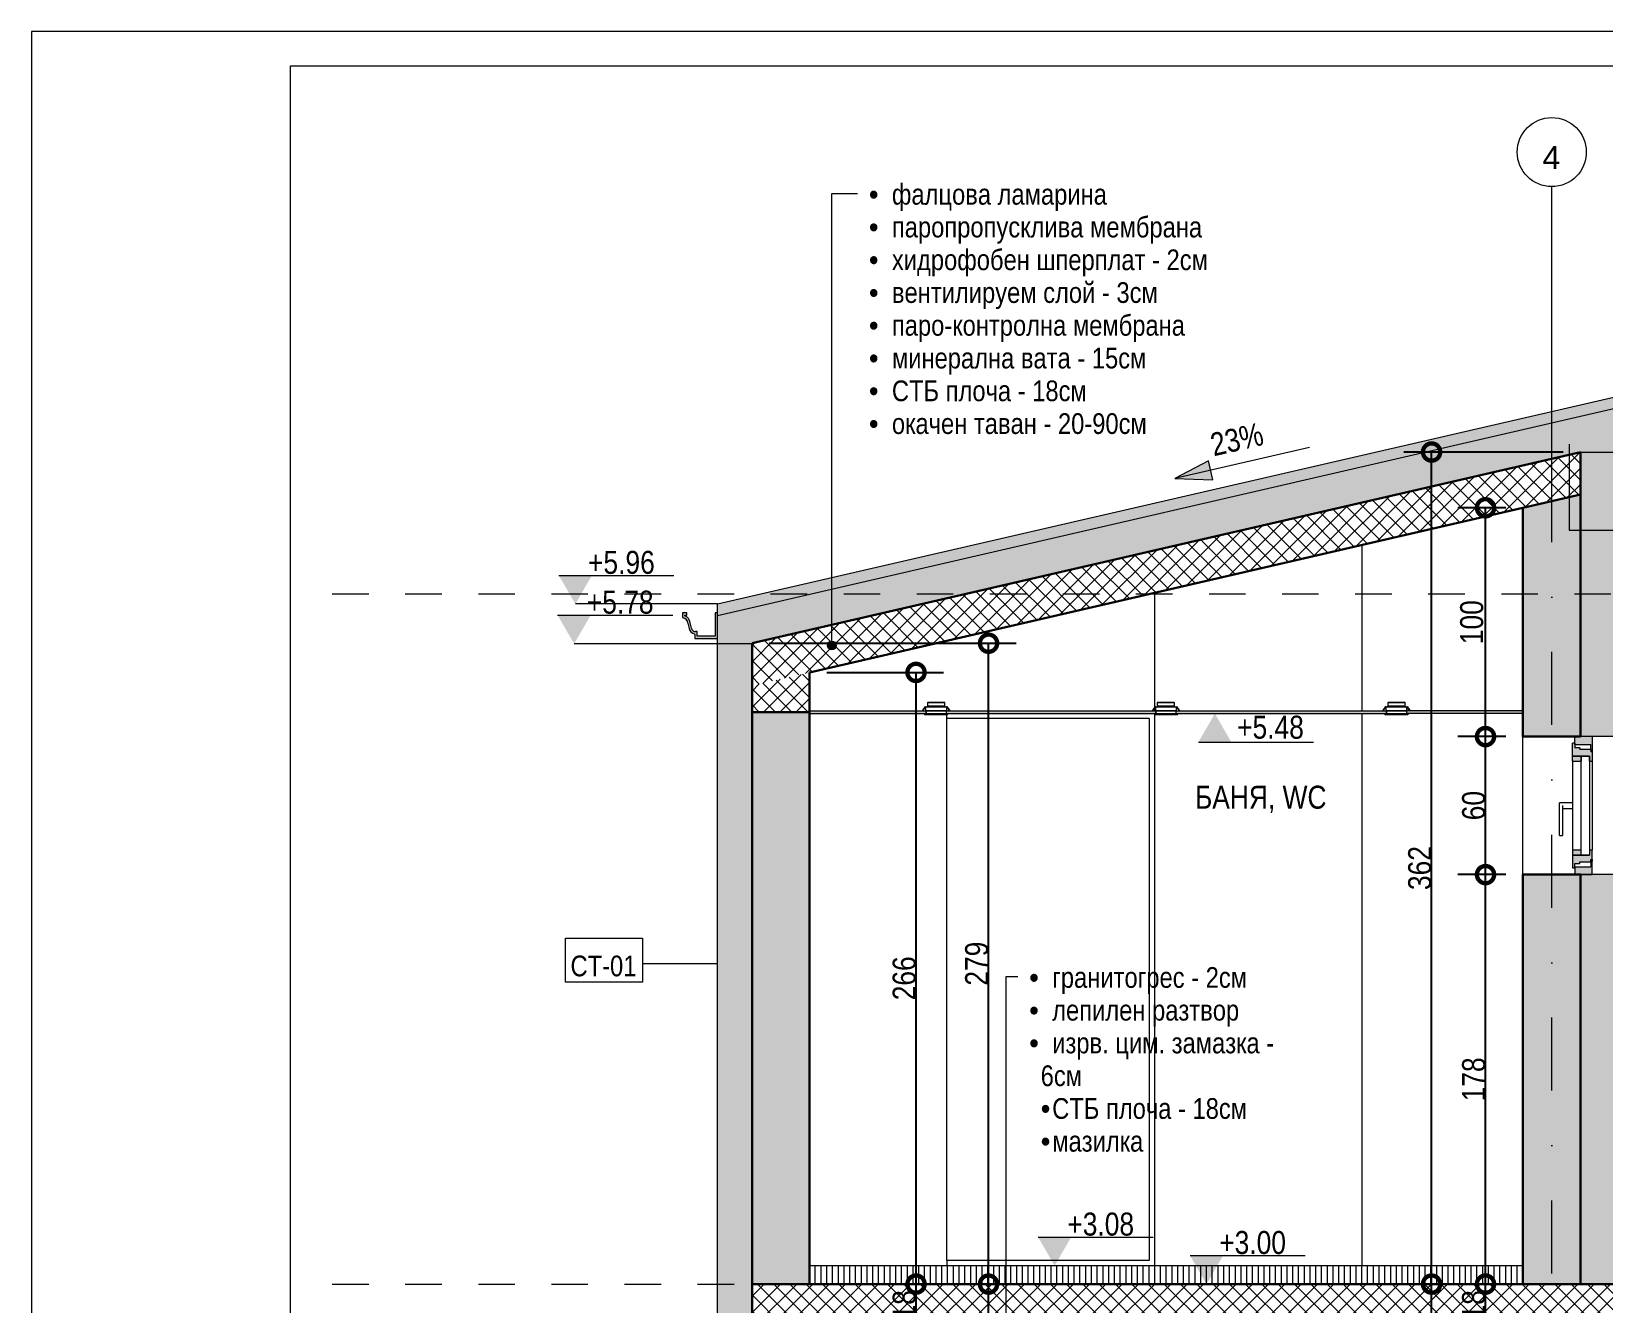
# Model space of a CAD drawing. Header units: centimetres. Extents: x 0 to 25250, y 0 to 2250.
# Drawn here: x 15050 to 15733, y 1697 to 2250 of the extents above; entities that cross this region are included whole.
import ezdxf

# ---------------------------------------------------------------- set-up
doc = ezdxf.new("R2010")
doc.units = ezdxf.units.CM
doc.linetypes.add('22-View-1$0$Dash', pattern=[31.75, 15.875, -15.875])
doc.linetypes.add('22-View-1$0$Dash dot', pattern=[79.375, 31.75, -23.8125, 0, -23.8125])
for name, color, linetype, lineweight in [('A-ANNO-DIMS', 7, 'Continuous', 9), ('A-ANNO-NOTE', 7, 'Continuous', 9), ('A-AREA-IDEN', 7, 'Continuous', 9), ('A-CLNG', 7, 'Continuous', 15), ('A-CLNG-PATT', 7, 'Continuous', 15), ('A-DETL', 7, 'Continuous', 9), ('A-FLOR-FNSH', 7, 'Continuous', 9), ('A-FLOR-LEVL', 7, 'Continuous', 9), ('A-FLOR-PATT', 7, 'Continuous', 9), ('A-GLAZ', 7, 'Continuous', 5), ('A-ROOF', 7, 'Continuous', 9), ('A-ROOF-FNSH', 7, 'Continuous', 9), ('A-ROOF-MCUT', 7, 'Continuous', 9), ('A-ROOF-PATT', 7, 'Continuous', 9), ('A-WALL', 7, 'Continuous', 9), ('A-WALL-IDEN', 7, 'Continuous', 9), ('A-WALL-PATT', 7, 'Continuous', 9), ('E-LITE-EQPM', 7, 'Continuous', 9), ('G-ANNO-DIMS', 7, 'Continuous', 9), ('G-ANNO-TEXT', 7, 'Continuous', 9), ('G-ANNO-TTLB', 7, 'Continuous', 9), ('I-WALL', 7, 'Continuous', 9), ('P-SANR-FIXT', 7, 'Continuous', 9), ('S-BEAM', 7, 'Continuous', 9), ('S-GRID', 7, 'Continuous', 9), ('S-GRID-IDEN', 7, 'Continuous', 9)]:
    doc.layers.add(name, color=color, linetype=linetype, lineweight=lineweight)
doc.styles.add('22-View-1$0$Arial', font='arial.ttf', dxfattribs={"height": 10})
doc.styles.add('22-View-1$0$Arial Narrow', font='ARIALN.TTF', dxfattribs={"height": 10})
doc.styles.add('22-View-1$0$Arial Narrow_1', font='ARIALN.TTF', dxfattribs={"height": 10})
doc.styles.add('22-View-1$0$Arial Narrow_2', font='ARIALN.TTF', dxfattribs={"height": 9})
doc.styles.add('22-View-1$0$Arial Narrow_3', font='ARIALN.TTF', dxfattribs={"height": 10})
doc.dimstyles.new('22-View-1$0$TEC_DIM', dxfattribs={"dimscale": 30.48, "dimtxt": 10.23431, "dimasz": 0.492126, "dimexe": 0.393701, "dimexo": 0.246063, "dimgap": 0, "dimtad": 1, "dimdec": 0, "dimzin": 0, "dimdsep": 46, "dimtxsty": '22-View-1$0$Arial Narrow', "dimblk1": '22-View-1$0$_DotSmall', "dimblk2": '22-View-1$0$_DotSmall', "dimsah": 1, "dimcen": 0.09, "dimazin": 0, "dimtfac": 1, "dimtdec": 4, "dimtix": 1, "dimtmove": 0, "dimatfit": 3, "dimfxl": 1, "dimtvp": 1, "dimtolj": 1, "dimtzin": 0, "dimarcsym": 2})
doc.dimstyles.new('22-View-1$0$TEC_DIM_1', dxfattribs={"dimscale": 30.48, "dimtxt": 10.23431, "dimasz": 0.492126, "dimexe": 0.393701, "dimexo": 0.246063, "dimgap": 0, "dimtad": 1, "dimdec": 0, "dimzin": 0, "dimdsep": 46, "dimtxsty": '22-View-1$0$Arial Narrow_3', "dimblk1": '22-View-1$0$_DotSmall', "dimblk2": '22-View-1$0$_DotSmall', "dimsah": 1, "dimcen": 0.09, "dimazin": 0, "dimtfac": 1, "dimtdec": 4, "dimtix": 1, "dimtmove": 0, "dimatfit": 3, "dimfxl": 1, "dimtvp": 1, "dimtolj": 1, "dimtzin": 0, "dimarcsym": 2})
pattern_1 = [(45, (15996.2383, 1739.3646), (-3.535534, 3.535534), []), (135, (15996.2383, 1739.3646), (-3.535534, -3.535534), [])]

# ---------------------------------------------------------------- blocks, each defined once
blk = doc.blocks.new('TEC_ОФИЦИАЛНА РАМКА - TEC_ОФИЦИАЛНА РАМКА-2548455-СГРАДА ТИП III - ВЕРТИКАЛНИ РАЗРЕЗИ 5-5_ А-А')
at = {"layer": 'G-ANNO-TTLB'}
for p, q in [((-15.379, 40.554), (-15.379, -4.446)), ((41.621, 40.554), (-15.379, 40.554)), ((-13.129, -4.146), (-13.129, 40.254)), ((-13.129, 40.254), (41.321, 40.254))]:
    blk.add_line(p, q, dxfattribs=at)
blk = doc.blocks.new('VITRINA - ВИТРИНА 80х240 2-2367798-5-5')
at = {"layer": 'P-SANR-FIXT', "color": 253, "true_color": 0xaaaaaa}
for p, q in [((-1614.44, 545.8), (-1614.44, 547.5)), ((-1524.14, 308), (-1524.14, 547.5)), ((-1526.64, 545.8), (-1614.44, 545.8)), ((-1614.44, 310.2), (-1614.44, 545.8)), ((-1526.64, 545.8), (-1526.64, 310.2)), ((-1526.64, 310.2), (-1614.44, 310.2)), ((-1614.44, 310.2), (-1614.44, 308))]:
    blk.add_line(p, q, dxfattribs=at)
blk = doc.blocks.new('SINGLE - OK - 50x80-2494457-5-5')
at = {"layer": 'A-GLAZ', "true_color": 0xc0c0c0}
h = blk.add_hatch(color=9, dxfattribs=at)
h.paths.add_polyline_path([(-1342.64, 480.9), (-1341.64, 480.9), (-1341.64, 482.9), (-1339.46, 482.9), (-1339.46, 483.62), (-1334.69, 483.62), (-1334.69, 484.6), (-1334.14, 484.6), (-1334.14, 488.7), (-1335.24, 488.7), (-1335.24, 486.5), (-1342.64, 486.5)])
h.paths.add_polyline_path([(-1335.24, 527.3), (-1334.14, 527.3), (-1334.14, 531.4), (-1334.69, 531.4), (-1334.69, 532.38), (-1339.46, 532.38), (-1339.46, 533.1), (-1341.64, 533.1), (-1341.64, 535.1), (-1342.64, 535.1), (-1342.64, 529.5), (-1335.24, 529.5)])
h = blk.add_hatch(color=9, dxfattribs=at)
h.paths.add_polyline_path([(-1341.64, 478), (-1334.14, 478), (-1334.14, 483.9), (-1334.69, 483.9), (-1334.69, 481.4), (-1341.64, 481.4)])
h.paths.add_polyline_path([(-1334.14, 532.1), (-1334.14, 538), (-1341.64, 538), (-1341.64, 534.6), (-1334.69, 534.6), (-1334.69, 532.1)])
h = blk.add_hatch(color=9, dxfattribs=at)
h.paths.add_polyline_path([(-1342.64, 486.5), (-1338.84, 486.5), (-1338.84, 488.7), (-1342.64, 488.7)])
h.paths.add_polyline_path([(-1342.64, 527.3), (-1338.84, 527.3), (-1338.84, 529.5), (-1342.64, 529.5)])
at = {"layer": 'A-GLAZ'}
for p, q in [((-1342.64, 529.5), (-1342.64, 535.1)), ((-1341.64, 535.1), (-1342.64, 535.1)), ((-1341.64, 534.6), (-1341.64, 538)), ((-1334.14, 538), (-1341.64, 538)), ((-1341.64, 535.1), (-1341.64, 533.1)), ((-1341.64, 534.6), (-1334.69, 534.6)), ((-1339.46, 533.1), (-1341.64, 533.1)), ((-1339.46, 533.1), (-1339.46, 532.38)), ((-1334.69, 532.1), (-1334.69, 534.6)), ((-1334.14, 538), (-1334.14, 532.1)), ((-1342.64, 527.3), (-1342.64, 529.5)), ((-1338.84, 529.5), (-1342.64, 529.5)), ((-1342.64, 529.5), (-1335.24, 529.5)), ((-1342.64, 527.3), (-1342.64, 488.7)), ((-1342.64, 527.3), (-1338.84, 527.3)), ((-1334.69, 532.38), (-1339.46, 532.38)), ((-1338.84, 486.5), (-1338.84, 529.5)), ((-1335.24, 529.5), (-1338.84, 529.5)), ((-1338.84, 529.5), (-1338.84, 527.3)), ((-1335.24, 529.5), (-1335.24, 486.5)), ((-1335.24, 527.3), (-1335.24, 529.5)), ((-1335.24, 527.3), (-1334.14, 527.3)), ((-1334.69, 532.38), (-1334.69, 531.4)), ((-1334.69, 532.1), (-1334.14, 532.1)), ((-1334.14, 531.4), (-1334.69, 531.4)), ((-1334.14, 532.1), (-1334.14, 531.4)), ((-1334.14, 531.4), (-1334.14, 527.3)), ((-1334.14, 527.3), (-1334.14, 488.7)), ((-1346.99, 509.2), (-1348.24, 509.2)), ((-1348.24, 508), (-1348.24, 509.2)), ((-1348.24, 495.83), (-1348.24, 508)), ((-1342.64, 509.2), (-1346.99, 509.2)), ((-1346.99, 508), (-1346.99, 495.83)), ((-1346.99, 506.8), (-1342.64, 506.8)), ((-1348.24, 495.04), (-1346.99, 495.04)), ((-1338.84, 488.7), (-1342.64, 488.7)), ((-1342.64, 488.7), (-1342.64, 486.5)), ((-1338.84, 486.5), (-1342.64, 486.5)), ((-1342.64, 486.5), (-1342.64, 480.9)), ((-1342.64, 486.5), (-1335.24, 486.5)), ((-1338.84, 486.5), (-1338.84, 488.7)), ((-1335.24, 486.5), (-1338.84, 486.5)), ((-1334.14, 488.7), (-1335.24, 488.7)), ((-1335.24, 488.7), (-1335.24, 486.5)), ((-1334.14, 484.6), (-1334.14, 488.7)), ((-1342.64, 480.9), (-1341.64, 480.9)), ((-1341.64, 480.9), (-1341.64, 482.9)), ((-1341.64, 482.9), (-1339.46, 482.9)), ((-1341.64, 481.4), (-1341.64, 478)), ((-1341.64, 481.4), (-1334.69, 481.4)), ((-1339.46, 482.9), (-1339.46, 483.62)), ((-1339.46, 483.62), (-1334.69, 483.62)), ((-1334.69, 483.62), (-1334.69, 484.6)), ((-1334.69, 484.6), (-1334.14, 484.6)), ((-1334.14, 483.9), (-1334.69, 483.9)), ((-1334.69, 483.9), (-1334.69, 481.4)), ((-1334.14, 484.6), (-1334.14, 483.9)), ((-1334.14, 478), (-1334.14, 483.9)), ((-1341.64, 478), (-1334.14, 478))]:
    blk.add_line(p, q, dxfattribs=at)
at = {"layer": 'A-GLAZ', "flags": 128}
for points in [[(-1348.24, 495.04), (-1348.24, 495.06), (-1348.24, 495.1), (-1348.24, 495.18), (-1348.24, 495.27), (-1348.24, 495.39), (-1348.24, 495.53), (-1348.24, 495.68), (-1348.24, 495.83)], [(-1346.99, 495.83), (-1346.99, 495.68), (-1346.99, 495.53), (-1346.99, 495.39), (-1346.99, 495.27), (-1346.99, 495.18), (-1346.99, 495.1), (-1346.99, 495.06), (-1346.99, 495.04)]]:
    blk.add_lwpolyline(points, dxfattribs=at)
blk = doc.blocks.new('Structural Framing 7 - Structural Framing 7-2368663-5-5')
at = {"layer": 'S-BEAM'}
h = blk.add_hatch(dxfattribs=at)
h.set_pattern_fill('FP1_8', color=256, style=0, pattern_type=2)
h.set_pattern_definition([(45, (-1066.009, 333.896), (-3.535534, 3.535534), []), (135, (-1066.009, 333.896), (-3.535534, -3.535534), [])])
h.paths.add_polyline_path([(-1674.14, 548.59), (-1674.14, 565.89), (-1699.14, 560.12), (-1699.14, 548.59)])
at = {"layer": 'A-DETL', "color": 7, "lineweight": 30}
for p, q in [((-1699.14, 548.59), (-1699.14, 560.12)), ((-1674.14, 548.59), (-1699.14, 548.59))]:
    blk.add_line(p, q, dxfattribs=at)
at = {"layer": 'S-BEAM', "lineweight": 30}
blk.add_line((-1674.14, 565.89), (-1674.14, 548.59), dxfattribs=at)
blk = doc.blocks.new('Grid - TEC_GRID_CIRCLE-145857-5-5')
at = {"layer": 'S-GRID-IDEN'}
blk.add_circle((-696.64, 792.09), 15, dxfattribs=at)
blk = doc.blocks.new('Spot Elevations - ELEVATION_PROJECT-150941-5-5')
at = {"layer": 'A-ANNO-NOTE'}
blk.add_hatch(color=256, dxfattribs=at).paths.add_polyline_path([(-1179.05, 312.39), (-1164.73, 312.39), (-1171.89, 300)])
blk.add_line((-1179.05, 312.39), (-1129.05, 312.39), dxfattribs=at)
blk = doc.blocks.new('Spot Elevations - ELEVATION_PROJECT-V35-5-5')
at = {"layer": 'A-ANNO-NOTE'}
blk.add_hatch(color=256, dxfattribs=at).paths.add_polyline_path([(-886.85, 549.61), (-872.54, 549.61), (-879.69, 562)])
blk.add_line((-886.85, 549.61), (-836.85, 549.61), dxfattribs=at)
blk = doc.blocks.new('22-View-1$0$_DotSmall')
at = {"color": 0, "linetype": 'ByBlock', "const_width": 0.5}
blk.add_lwpolyline([(-0.0625, 0, 1), (0.0625, 0, 1)], format="xyb", close=True, dxfattribs=at)
blk = doc.blocks.new('*D3176')
at = {"layer": 'A-ANNO-DIMS', "color": 0, "lineweight": -2, "transparency": 16777216}
for p, q in [((15434.37, 1687.47), (15434.37, 1705.47)), ((15439.22, 1705.47), (15446.37, 1705.47)), ((15439.22, 1687.47), (15446.37, 1687.47))]:
    blk.add_line(p, q, dxfattribs=at)
at = {"layer": 'A-ANNO-DIMS', "color": 0, "lineweight": -2, "transparency": 16777216, "xscale": 15, "yscale": 15, "zscale": 15}
for p, rotation in [((15434.37, 1705.47), 90), ((15434.37, 1687.47), 270)]:
    blk.add_blockref('22-View-1$0$_DotSmall', p, dxfattribs=dict(at, rotation=rotation))
at = {"layer": 'A-ANNO-DIMS', "color": 0, "transparency": 16777216, "insert": (15429.27, 1696.47), "char_height": 10, "width": 15.2053, "attachment_point": 5, "rotation": 90, "style": '22-View-1$0$Arial Narrow'}
blk.add_mtext('\\A1;18', dxfattribs=at)
blk = doc.blocks.new('*D3177')
at = {"layer": 'A-ANNO-DIMS', "color": 0, "lineweight": -2, "transparency": 16777216}
for p, q in [((15395.6, 1971.36), (15446.37, 1971.36)), ((15434.37, 1705.47), (15434.37, 1971.36)), ((15439.22, 1705.47), (15446.37, 1705.47))]:
    blk.add_line(p, q, dxfattribs=at)
at = {"layer": 'A-ANNO-DIMS', "color": 0, "lineweight": -2, "transparency": 16777216, "xscale": 15, "yscale": 15, "zscale": 15}
for p, rotation in [((15434.37, 1971.36), 90), ((15434.37, 1705.47), 270)]:
    blk.add_blockref('22-View-1$0$_DotSmall', p, dxfattribs=dict(at, rotation=rotation))
at = {"layer": 'A-ANNO-DIMS', "color": 0, "transparency": 16777216, "insert": (15429.27, 1838.41), "char_height": 10, "width": 22.8079, "attachment_point": 5, "rotation": 90, "style": '22-View-1$0$Arial Narrow'}
blk.add_mtext('\\A1;266', dxfattribs=at)
blk = doc.blocks.new('*D3179')
at = {"layer": 'A-ANNO-DIMS', "color": 0, "lineweight": -2, "transparency": 16777216}
for p, q in [((15465.87, 1405.47), (15465.87, 1705.47)), ((15470.71, 1705.47), (15477.87, 1705.47)), ((15470.71, 1405.47), (15477.87, 1405.47))]:
    blk.add_line(p, q, dxfattribs=at)
at = {"layer": 'A-ANNO-DIMS', "color": 0, "lineweight": -2, "transparency": 16777216, "xscale": 15, "yscale": 15, "zscale": 15}
for p, rotation in [((15465.87, 1705.47), 90), ((15465.87, 1405.47), 270)]:
    blk.add_blockref('22-View-1$0$_DotSmall', p, dxfattribs=dict(at, rotation=rotation))
at = {"layer": 'A-ANNO-DIMS', "color": 0, "transparency": 16777216, "insert": (15460.76, 1555.47), "char_height": 10, "width": 22.8079, "attachment_point": 5, "rotation": 90, "style": '22-View-1$0$Arial Narrow'}
blk.add_mtext('\\A1;300', dxfattribs=at)
blk = doc.blocks.new('*D3180')
at = {"layer": 'A-ANNO-DIMS', "color": 0, "lineweight": -2, "transparency": 16777216}
for p, q in [((15370.6, 1984.06), (15477.87, 1984.06)), ((15465.87, 1705.47), (15465.87, 1984.06)), ((15470.71, 1705.47), (15477.87, 1705.47))]:
    blk.add_line(p, q, dxfattribs=at)
at = {"layer": 'A-ANNO-DIMS', "color": 0, "lineweight": -2, "transparency": 16777216, "xscale": 15, "yscale": 15, "zscale": 15}
for p, rotation in [((15465.87, 1984.06), 90), ((15465.87, 1705.47), 270)]:
    blk.add_blockref('22-View-1$0$_DotSmall', p, dxfattribs=dict(at, rotation=rotation))
at = {"layer": 'A-ANNO-DIMS', "color": 0, "transparency": 16777216, "insert": (15460.76, 1844.76), "char_height": 10, "width": 22.8079, "attachment_point": 5, "rotation": 90, "style": '22-View-1$0$Arial Narrow'}
blk.add_mtext('\\A1;279', dxfattribs=at)
blk = doc.blocks.new('*D3183')
at = {"layer": 'A-ANNO-DIMS', "color": 0, "lineweight": -2, "transparency": 16777216}
for p, q in [((15681.81, 1687.47), (15681.81, 1705.47)), ((15686.66, 1705.47), (15693.81, 1705.47)), ((15686.66, 1687.47), (15693.81, 1687.47))]:
    blk.add_line(p, q, dxfattribs=at)
at = {"layer": 'A-ANNO-DIMS', "color": 0, "lineweight": -2, "transparency": 16777216, "xscale": 15, "yscale": 15, "zscale": 15}
for p, rotation in [((15681.81, 1705.47), 90), ((15681.81, 1687.47), 270)]:
    blk.add_blockref('22-View-1$0$_DotSmall', p, dxfattribs=dict(at, rotation=rotation))
at = {"layer": 'A-ANNO-DIMS', "color": 0, "transparency": 16777216, "insert": (15676.7, 1696.47), "char_height": 10, "width": 15.2053, "attachment_point": 5, "rotation": 90, "style": '22-View-1$0$Arial Narrow'}
blk.add_mtext('\\A1;18', dxfattribs=at)
blk = doc.blocks.new('*D3184')
at = {"layer": 'A-ANNO-DIMS', "color": 0, "lineweight": -2, "transparency": 16777216}
for p, q in [((15690.6, 1883.47), (15669.81, 1883.47)), ((15681.81, 1705.47), (15681.81, 1883.47)), ((15686.66, 1705.47), (15693.81, 1705.47))]:
    blk.add_line(p, q, dxfattribs=at)
at = {"layer": 'A-ANNO-DIMS', "color": 0, "lineweight": -2, "transparency": 16777216, "xscale": 15, "yscale": 15, "zscale": 15}
for p, rotation in [((15681.81, 1883.47), 90), ((15681.81, 1705.47), 270)]:
    blk.add_blockref('22-View-1$0$_DotSmall', p, dxfattribs=dict(at, rotation=rotation))
at = {"layer": 'A-ANNO-DIMS', "color": 0, "transparency": 16777216, "insert": (15676.7, 1794.47), "char_height": 10, "width": 22.8079, "attachment_point": 5, "rotation": 90, "style": '22-View-1$0$Arial Narrow'}
blk.add_mtext('\\A1;178', dxfattribs=at)
blk = doc.blocks.new('*D3185')
at = {"layer": 'A-ANNO-DIMS', "color": 0, "lineweight": -2, "transparency": 16777216}
for p, q in [((15690.6, 1943.47), (15669.81, 1943.47)), ((15681.81, 1883.47), (15681.81, 1943.47)), ((15690.6, 1883.47), (15669.81, 1883.47))]:
    blk.add_line(p, q, dxfattribs=at)
at = {"layer": 'A-ANNO-DIMS', "color": 0, "lineweight": -2, "transparency": 16777216, "xscale": 15, "yscale": 15, "zscale": 15}
for p, rotation in [((15681.81, 1943.47), 90), ((15681.81, 1883.47), 270)]:
    blk.add_blockref('22-View-1$0$_DotSmall', p, dxfattribs=dict(at, rotation=rotation))
at = {"layer": 'A-ANNO-DIMS', "color": 0, "transparency": 16777216, "insert": (15676.7, 1913.47), "char_height": 10, "width": 15.2053, "attachment_point": 5, "rotation": 90, "style": '22-View-1$0$Arial Narrow'}
blk.add_mtext('\\A1;60', dxfattribs=at)
blk = doc.blocks.new('*D3186')
at = {"layer": 'A-ANNO-DIMS', "color": 0, "lineweight": -2, "transparency": 16777216}
for p, q in [((15690.6, 2042.93), (15669.81, 2042.93)), ((15681.81, 1943.47), (15681.81, 2042.93)), ((15690.6, 1943.47), (15669.81, 1943.47))]:
    blk.add_line(p, q, dxfattribs=at)
at = {"layer": 'A-ANNO-DIMS', "color": 0, "lineweight": -2, "transparency": 16777216, "xscale": 15, "yscale": 15, "zscale": 15}
for p, rotation in [((15681.81, 2042.93), 90), ((15681.81, 1943.47), 270)]:
    blk.add_blockref('22-View-1$0$_DotSmall', p, dxfattribs=dict(at, rotation=rotation))
at = {"layer": 'A-ANNO-DIMS', "color": 0, "transparency": 16777216, "insert": (15675.85, 1993.2), "char_height": 10, "width": 22.8079, "attachment_point": 5, "rotation": 90, "style": '22-View-1$0$Arial Narrow_3'}
blk.add_mtext('\\A1;\u200e100', dxfattribs=at)
blk = doc.blocks.new('*D3188')
at = {"layer": 'A-ANNO-DIMS', "color": 0, "lineweight": -2, "transparency": 16777216}
for p, q in [((15658.38, 1405.47), (15658.38, 1705.47)), ((15663.23, 1705.47), (15670.38, 1705.47)), ((15663.23, 1405.47), (15670.38, 1405.47))]:
    blk.add_line(p, q, dxfattribs=at)
at = {"layer": 'A-ANNO-DIMS', "color": 0, "lineweight": -2, "transparency": 16777216, "xscale": 15, "yscale": 15, "zscale": 15}
for p, rotation in [((15658.38, 1705.47), 90), ((15658.38, 1405.47), 270)]:
    blk.add_blockref('22-View-1$0$_DotSmall', p, dxfattribs=dict(at, rotation=rotation))
at = {"layer": 'A-ANNO-DIMS', "color": 0, "transparency": 16777216, "insert": (15653.27, 1555.47), "char_height": 10, "width": 22.8079, "attachment_point": 5, "rotation": 90, "style": '22-View-1$0$Arial Narrow'}
blk.add_mtext('\\A1;300', dxfattribs=at)
blk = doc.blocks.new('*D3189')
at = {"layer": 'A-ANNO-DIMS', "color": 0, "lineweight": -2, "transparency": 16777216}
for p, q in [((15715.6, 2067.17), (15646.38, 2067.17)), ((15658.38, 1705.47), (15658.38, 2067.17)), ((15663.23, 1705.47), (15670.38, 1705.47))]:
    blk.add_line(p, q, dxfattribs=at)
at = {"layer": 'A-ANNO-DIMS', "color": 0, "lineweight": -2, "transparency": 16777216, "xscale": 15, "yscale": 15, "zscale": 15}
for p, rotation in [((15658.38, 2067.17), 90), ((15658.38, 1705.47), 270)]:
    blk.add_blockref('22-View-1$0$_DotSmall', p, dxfattribs=dict(at, rotation=rotation))
at = {"layer": 'A-ANNO-DIMS', "color": 0, "transparency": 16777216, "insert": (15653.27, 1886.32), "char_height": 10, "width": 22.8079, "attachment_point": 5, "rotation": 90, "style": '22-View-1$0$Arial Narrow'}
blk.add_mtext('\\A1;362', dxfattribs=at)
blk = doc.blocks.new('ClearAccent-RS060B-3D - 1xLED5-36-_830 IP44-V7-5-5')
at = {"layer": 'E-LITE-EQPM', "lineweight": 5}
for p, q in [((-1623.95, 551.11), (-1625.26, 549.25)), ((-1624.22, 548), (-1624.22, 547.5)), ((-1624.21, 547.5), (-1624.22, 547.5)), ((-1623.79, 550.9), (-1623.79, 549.32)), ((-1623.79, 549.32), (-1623.72, 549.25)), ((-1623.79, 549.32), (-1623.78, 549.32)), ((-1622.97, 551.24), (-1623.2, 551.01)), ((-1622.61, 553), (-1622.97, 552.64)), ((-1622.97, 552.64), (-1622.97, 551.24)), ((-1622.96, 552.64), (-1622.97, 552.64)), ((-1622.97, 551.24), (-1622.96, 551.24)), ((-1622.96, 551.24), (-1622.97, 551.24)), ((-1622.61, 553), (-1622.6, 553)), ((-1614.72, 549.25), (-1614.64, 549.32)), ((-1614.48, 551.11), (-1614.64, 551)), ((-1614.57, 550.9), (-1613.42, 549.25))]:
    blk.add_line(p, q, dxfattribs=at)
blk = doc.blocks.new('ClearAccent-RS060B-3D - 1xLED5-36-_830 IP44-V8-5-5')
at = {"layer": 'E-LITE-EQPM', "lineweight": 5}
for p, q in [((-1424.9, 549.25), (-1423.72, 550.94)), ((-1423.67, 551), (-1423.84, 551.11)), ((-1423.67, 549.32), (-1423.6, 549.25)), ((-1415.35, 552.64), (-1415.71, 553)), ((-1415.35, 551.24), (-1415.35, 552.64)), ((-1415.11, 551), (-1415.35, 551.24)), ((-1414.6, 549.25), (-1414.53, 549.32)), ((-1414.53, 549.32), (-1414.53, 550.94)), ((-1413.06, 549.25), (-1414.37, 551.11)), ((-1414.1, 547.5), (-1414.1, 548))]:
    blk.add_line(p, q, dxfattribs=at)
blk = doc.blocks.new('ClearAccent-RS060B-3D - 1xLED5-36-_830 IP44-V9-5-5')
at = {"layer": 'E-LITE-EQPM', "lineweight": 5}
for p, q in [((-1623.88, 551.11), (-1625.18, 549.25)), ((-1624.94, 549.25), (-1623.72, 551)), ((-1624.14, 548), (-1624.14, 547.5)), ((-1614.14, 547.5), (-1624.14, 547.5)), ((-1624.03, 548), (-1614.26, 548)), ((-1623.72, 551), (-1623.88, 551.11)), ((-1623.72, 551), (-1623.72, 549.32)), ((-1623.72, 551), (-1614.57, 551)), ((-1623.72, 549.32), (-1623.64, 549.25)), ((-1623.72, 549.32), (-1614.57, 549.32)), ((-1623.64, 549.25), (-1623.64, 548)), ((-1623.62, 549.25), (-1614.67, 549.25)), ((-1622.89, 551.24), (-1623.14, 551)), ((-1622.54, 553), (-1622.89, 552.64)), ((-1622.89, 552.64), (-1622.89, 551.24)), ((-1615.39, 552.64), (-1622.89, 552.64)), ((-1622.89, 551.24), (-1615.39, 551.24)), ((-1615.39, 551.24), (-1622.89, 551.24)), ((-1622.54, 553), (-1615.75, 553)), ((-1622.44, 551.24), (-1622.44, 551)), ((-1615.85, 551), (-1615.85, 551.24)), ((-1615.39, 552.64), (-1615.75, 553)), ((-1615.39, 551.24), (-1615.39, 552.64)), ((-1615.15, 551), (-1615.39, 551.24)), ((-1614.64, 549.25), (-1614.57, 549.32)), ((-1614.64, 548), (-1614.64, 549.25)), ((-1614.41, 551.11), (-1614.57, 551)), ((-1614.57, 551), (-1613.35, 549.25)), ((-1614.57, 549.32), (-1614.57, 551)), ((-1613.1, 549.25), (-1614.41, 551.11)), ((-1614.14, 547.5), (-1614.14, 548))]:
    blk.add_line(p, q, dxfattribs=at)

msp = doc.modelspace()

# ---------------------------------------------------------------- block references
at = {"layer": 'G-ANNO-TTLB', "xscale": 49.99999999999999, "yscale": 49.99999999999999, "zscale": 49.99999999999999}
msp.add_blockref('TEC_ОФИЦИАЛНА РАМКА - TEC_ОФИЦИАЛНА РАМКА-2548455-СГРАДА ТИП III - ВЕРТИКАЛНИ РАЗРЕЗИ 5-5_ А-А', (15818.96, 222.31), dxfattribs=at)

# ---------------------------------------------------------------- next in the draw order: hatches: boundary and pattern name
at = {"layer": 'A-CLNG-PATT', "lineweight": 5, "true_color": 0xffff80}
h = msp.add_hatch(color=51, dxfattribs=at)
h.paths.add_polyline_path([(15698.1, 1953.47), (15698.1, 1954.72), (15647.48, 1954.72), (15647.48, 1953.47), (15665.56, 1953.47)])
h.paths.add_polyline_path([(15391, 1953.47), (15438.73, 1953.51), (15438.73, 1954.72), (15388.1, 1954.72), (15388.1, 1953.47)])
h.paths.add_polyline_path([(15447.76, 1953.47), (15538.56, 1953.51), (15538.56, 1954.72), (15447.48, 1954.72), (15447.48, 1953.47), (15447.61, 1953.47)])
h.paths.add_polyline_path([(15638.73, 1953.47), (15638.73, 1954.72), (15547.32, 1954.72), (15547.32, 1953.47), (15638.6, 1953.47)])
at = {"layer": 'A-FLOR-PATT', "true_color": 0x787878}
h = msp.add_hatch(dxfattribs=at)
h.set_pattern_fill('FP1_5', color=8, style=0, pattern_type=2)
h.set_pattern_definition([(270, (16098.1043, 1713.4686), (2.5, 2e-16), [])])
h.paths.add_polyline_path([(15583.19, 1705.47), (15698.1, 1705.47), (15698.1, 1713.47), (15388.1, 1713.47), (15388.1, 1705.47), (15555.74, 1705.47)])
h.paths.add_polyline_path([(16117.8, 1705.47), (16118.1, 1705.47), (16118.1, 1713.47), (16117.8, 1713.47)])
at = {"layer": 'A-FLOR-PATT', "lineweight": 5, "true_color": 0xffff80}
msp.add_hatch(color=51, dxfattribs=at).paths.add_polyline_path([(16118.1, 1705.47), (16118.1, 1713.47), (15723.1, 1713.47), (15723.1, 1705.47), (16104.87, 1705.47)])
at = {"layer": 'A-FLOR-PATT'}
h = msp.add_hatch(dxfattribs=at)
h.set_pattern_fill('FP1_8', color=256, style=0, pattern_type=2)
h.set_pattern_definition(pattern_1)
h.paths.add_polyline_path([(15598.1, 1687.47), (16118.1, 1687.47), (16118.1, 1705.47), (15363.1, 1705.47), (15363.1, 1687.47), (15555.74, 1687.47)])
at = {"layer": 'A-ROOF-PATT', "lineweight": 5, "true_color": 0xc0c0c0}
for points in [[(15348.1, 1995.99), (15738.1, 2086.03), (15738.1, 2091.16), (15348.1, 2001.12)], [(15348.1, 1986.12), (15348.1, 1997.31), (15347.1, 1997.31), (15347.1, 1987.12), (15339.26, 1987.12), (15339.26, 1989.1), (15338.07, 1989.15), (15337.67, 1989.31), (15337.32, 1989.55), (15337.05, 1989.87), (15336.86, 1990.24), (15336.07, 1993.77), (15335.71, 1994.49), (15335.21, 1995.12), (15334.58, 1995.62), (15333.86, 1995.98), (15333.86, 1996.31), (15334.82, 1996.31), (15334.82, 1997.31), (15333.06, 1997.31), (15332.86, 1997.05), (15332.86, 1995.37), (15333.06, 1995.17), (15333.72, 1994.96), (15334.3, 1994.59), (15334.77, 1994.09), (15335.11, 1993.49), (15335.28, 1992.82), (15335.95, 1989.83), (15336.28, 1989.22), (15336.75, 1988.72), (15337.33, 1988.36), (15338.19, 1988.03), (15338.26, 1987.89), (15338.26, 1986.32), (15338.46, 1986.12)]]:
    msp.add_hatch(color=9, dxfattribs=at).paths.add_polyline_path(points)
at = {"layer": 'A-ROOF-PATT', "lineweight": 5, "true_color": 0xffff80}
msp.add_hatch(color=51, dxfattribs=at).paths.add_polyline_path([(15348.1, 1980.6), (15738.1, 2070.64), (15738.1, 2086.03), (15348.1, 1995.99), (15348.1, 1982.59)])
at = {"layer": 'A-ROOF-PATT'}
h = msp.add_hatch(dxfattribs=at)
h.set_pattern_fill('FP1_8', color=256, style=0, pattern_type=2)
h.set_pattern_definition(pattern_1)
h.paths.add_polyline_path([(15363.1, 1965.59), (15723.1, 2048.7), (15723.1, 2067.17), (15363.1, 1984.06), (15363.1, 1982.59)])
at = {"layer": 'A-WALL-PATT', "lineweight": 5, "true_color": 0xffff80}
h = msp.add_hatch(color=51, dxfattribs=at)
h.paths.add_polyline_path([(15738.1, 1713.47), (15738.1, 1883.47), (15723.1, 1883.47), (15723.1, 1713.47)])
h.paths.add_polyline_path([(15723.1, 1943.47), (15738.1, 1943.47), (15738.1, 2070.64), (15723.1, 2067.17), (15723.1, 1982.59)])
at = {"layer": 'A-WALL-PATT', "lineweight": 5, "true_color": 0x808080}
h = msp.add_hatch(color=8, dxfattribs=at)
h.paths.add_polyline_path([(15698.1, 1705.47), (15723.1, 1705.47), (15723.1, 1883.47), (15698.1, 1883.47), (15698.1, 1713.47)])
h.paths.add_polyline_path([(15698.1, 1943.47), (15723.1, 1943.47), (15723.1, 2048.7), (15698.1, 2042.93), (15698.1, 1982.59)])
at = {"layer": 'A-WALL-PATT', "lineweight": 5, "true_color": 0xffff80}
for points in [[(15363.1, 1705.47), (15363.1, 1984.06), (15348.1, 1980.6), (15348.1, 1705.47)], [(15348.1, 1405.47), (15363.1, 1405.47), (15363.1, 1705.47), (15348.1, 1705.47), (15348.1, 1517.32)]]:
    msp.add_hatch(color=51, dxfattribs=at).paths.add_polyline_path(points)
at = {"layer": 'A-WALL-PATT', "lineweight": 5, "true_color": 0x808080}
msp.add_hatch(color=8, dxfattribs=at).paths.add_polyline_path([(15388.1, 1705.47), (15388.1, 1954.06), (15363.1, 1954.06), (15363.1, 1705.47)])
at = {"layer": 'G-ANNO-DIMS'}
msp.add_hatch(color=256, dxfattribs=at).paths.add_polyline_path([(15546.89, 2055.67), (15563.32, 2055.09), (15561.4, 2063.38)])
at = {"layer": 'G-ANNO-TEXT'}
h = msp.add_hatch(color=256, dxfattribs=at)
edge = h.paths.add_edge_path()
edge.add_arc((15397.72, 1983.13), 1.88, 0, 360)

# ---------------------------------------------------------------- next in the draw order: linework, layer by layer
at = {"layer": 'A-CLNG', "lineweight": 5}
for p, q in [((15388.1, 1954.72), (15438.73, 1954.72)), ((15388.1, 1954.72), (15388.1, 1953.47)), ((15438.73, 1954.72), (15438.73, 1953.47)), ((15447.48, 1954.72), (15538.56, 1954.72)), ((15447.48, 1954.72), (15447.48, 1953.47)), ((15538.56, 1954.72), (15538.56, 1953.47)), ((15547.32, 1954.72), (15638.73, 1954.72)), ((15547.32, 1954.72), (15547.32, 1953.47)), ((15638.73, 1954.72), (15638.73, 1953.47)), ((15698.1, 1954.72), (15647.48, 1954.72)), ((15647.48, 1954.72), (15647.48, 1953.47)), ((15698.1, 1954.72), (15698.1, 1953.47)), ((15388.1, 1953.47), (15438.34, 1953.47)), ((15447.87, 1953.47), (15538.18, 1953.47)), ((15547.7, 1953.47), (15638.34, 1953.47)), ((15698.1, 1953.47), (15647.87, 1953.47))]:
    msp.add_line(p, q, dxfattribs=at)
at = {"layer": 'A-DETL', "color": 7, "lineweight": 30}
msp.add_line((15723.1, 2048.7), (15698.1, 2042.93), dxfattribs=at)
at = {"layer": 'A-FLOR-FNSH'}
msp.add_line((15698.1, 1713.47), (15388.1, 1713.47), dxfattribs=at)
at = {"layer": 'A-FLOR-FNSH', "lineweight": 30}
for p, q in [((15388.1, 1713.47), (15388.1, 1705.47)), ((15698.1, 1705.47), (15698.1, 1713.47)), ((15723.1, 1713.47), (15723.1, 1705.47)), ((15363.1, 1705.47), (16118.1, 1705.47))]:
    msp.add_line(p, q, dxfattribs=at)
at = {"layer": 'A-FLOR-LEVL', "linetype": '22-View-1$0$Dash'}
for p, q in [((15180.69, 2005.47), (17044.79, 2005.47)), ((15180.69, 1705.47), (17044.79, 1705.47))]:
    msp.add_line(p, q, dxfattribs=at)
at = {"layer": 'A-ROOF', "lineweight": 30}
for p, q in [((15363.1, 1984.06), (15723.1, 2067.17)), ((15723.1, 2048.7), (15723.1, 2067.17)), ((15698.1, 2042.93), (15388.1, 1971.36))]:
    msp.add_line(p, q, dxfattribs=at)
at = {"layer": 'A-ROOF'}
msp.add_line((15348.1, 1980.6), (15348.1, 1986.12), dxfattribs=at)
at = {"layer": 'A-ROOF-FNSH'}
for p, q in [((15348.1, 2001.12), (15738.1, 2091.16)), ((15738.1, 2086.03), (15348.1, 1995.99)), ((15348.1, 1997.31), (15348.1, 2001.12))]:
    msp.add_line(p, q, dxfattribs=at)
at = {"layer": 'A-ROOF-MCUT'}
for p, q in [((15332.86, 1997.05), (15332.86, 1995.37)), ((15334.82, 1997.31), (15333.12, 1997.31)), ((15333.86, 1995.98), (15333.86, 1996.31)), ((15333.86, 1996.31), (15334.82, 1996.31)), ((15334.82, 1996.31), (15334.82, 1997.31)), ((15348.1, 1997.31), (15347.1, 1997.31)), ((15347.1, 1997.31), (15347.1, 1987.12)), ((15348.1, 1986.12), (15348.1, 1997.31)), ((15335.28, 1992.82), (15335.77, 1990.49)), ((15336.76, 1990.65), (15336.26, 1992.99)), ((15338.26, 1987.89), (15338.26, 1986.32)), ((15339.26, 1989.1), (15338.48, 1989.1)), ((15339.26, 1987.12), (15339.26, 1989.1)), ((15338.46, 1986.12), (15348.1, 1986.12)), ((15347.1, 1987.12), (15339.26, 1987.12))]:
    msp.add_line(p, q, dxfattribs=at)
for centre, radius, start, end in [((15333.12, 1997.05), 0.261, 90, 180), ((15333.06, 1995.37), 0.2, 180, 270), ((15332.57, 1992.48), 2.73, 7.19053, 79.53632), ((15332.57, 1992.48), 3.73, 7.88319, 69.67775), ((15338.48, 1990.83), 2.73, 187.19053, 259.53632), ((15338.48, 1990.83), 1.73, 185.9625, 270), ((15337.94, 1987.82), 0.333, 11.94665, 81.25894), ((15338.46, 1986.32), 0.2, 180, 270)]:
    msp.add_arc(centre, radius, start, end, dxfattribs=at)
at = {"layer": 'A-WALL', "lineweight": 30}
for p, q in [((15698.1, 2042.93), (15698.1, 1943.47)), ((15723.1, 2048.7), (15723.1, 1943.47)), ((15363.1, 1965.59), (15363.1, 1984.06)), ((15363.1, 1405.47), (15363.1, 1954.06)), ((15388.1, 1713.47), (15388.1, 1954.06)), ((15723.1, 1943.47), (15698.1, 1943.47)), ((15698.1, 1713.47), (15698.1, 1883.47)), ((15723.1, 1883.47), (15698.1, 1883.47)), ((15723.1, 1713.47), (15723.1, 1883.47))]:
    msp.add_line(p, q, dxfattribs=at)
at = {"layer": 'A-WALL'}
for p, q in [((15348.1, 1395.32), (15348.1, 1980.6)), ((15363.1, 1954.06), (15363.1, 1965.59)), ((15388.1, 1954.06), (15363.1, 1954.06)), ((15698.1, 1883.47), (15698.1, 1943.47)), ((15738.1, 1943.47), (15723.1, 1943.47)), ((15738.1, 1883.47), (15723.1, 1883.47))]:
    msp.add_line(p, q, dxfattribs=at)
at = {"layer": 'A-WALL-IDEN'}
for p, q in [((15718.1, 2070.64), (15718.1, 2033.2)), ((15718.1, 2033.2), (15758.02, 2033.2)), ((15348.1, 1844.76), (15315.45, 1844.76))]:
    msp.add_line(p, q, dxfattribs=at)
at = {"layer": 'A-WALL-IDEN', "flags": 128}
msp.add_lwpolyline([(15282, 1855.9), (15315.45, 1855.9), (15315.45, 1836.7), (15282, 1836.7)], close=True, dxfattribs=at)
at = {"layer": 'G-ANNO-DIMS'}
for p, q in [((15605.35, 2069.16), (15546.89, 2055.67)), ((15561.4, 2063.38), (15546.89, 2055.67)), ((15563.32, 2055.09), (15561.4, 2063.38)), ((15723.1, 2067.17), (15797.42, 2067.17)), ((15546.89, 2055.67), (15563.32, 2055.09)), ((15305.52, 2001.12), (15286.34, 2001.12)), ((15348.1, 2001.12), (15305.52, 2001.12)), ((15325.4, 1983.82), (15285.81, 1983.82)), ((15363.1, 1983.82), (15325.4, 1983.82))]:
    msp.add_line(p, q, dxfattribs=at)
at = {"layer": 'G-ANNO-TEXT'}
for p, q in [((15397.72, 2179.56), (15408.88, 2179.56)), ((15397.72, 1983.13), (15397.72, 2179.56)), ((15473.58, 1839.12), (15478.53, 1839.12)), ((15473.58, 1691.37), (15473.58, 1839.12))]:
    msp.add_line(p, q, dxfattribs=at)
msp.add_circle((15397.72, 1983.13), 1.88, dxfattribs=at)
at = {"layer": 'I-WALL'}
for p, q in [((15628.1, 2026.77), (15628.1, 1954.72)), ((15538.1, 1956.44), (15538.1, 2005.99)), ((15538.1, 1954.71), (15538.1, 1956.09)), ((15538.1, 1713.47), (15538.1, 1952.97)), ((15628.1, 1953.47), (15628.1, 1713.47))]:
    msp.add_line(p, q, dxfattribs=at)
at = {"layer": 'S-GRID', "color": 1, "lineweight": 18, "true_color": 0xff0000}
msp.add_line((15710.6, 2057.56), (15710.6, 2182.56), dxfattribs=at)
at = {"layer": 'S-GRID', "color": 1, "linetype": '22-View-1$0$Dash dot', "lineweight": 18, "true_color": 0xff0000}
msp.add_line((15710.6, 1312.72), (15710.6, 2057.56), dxfattribs=at)

# ---------------------------------------------------------------- next in the draw order: block references
at = {"layer": 'A-DETL', "color": 7, "lineweight": 30}
msp.add_blockref('Structural Framing 7 - Structural Framing 7-2368663-5-5', (17062.25, 1405.47), dxfattribs=at)
at = {"layer": 'A-GLAZ'}
msp.add_blockref('SINGLE - OK - 50x80-2494457-5-5', (17062.25, 1405.47), dxfattribs=at)
at = {"layer": 'E-LITE-EQPM', "lineweight": 5}
for name, p in [('ClearAccent-RS060B-3D - 1xLED5-36-_830 IP44-V7-5-5', (17062.25, 1405.47)), ('ClearAccent-RS060B-3D - 1xLED5-36-_830 IP44-V9-5-5', (17062.25, 1405.47)), ('ClearAccent-RS060B-3D - 1xLED5-36-_830 IP44-V9-5-5', (17162.08, 1405.47)), ('ClearAccent-RS060B-3D - 1xLED5-36-_830 IP44-V9-5-5', (17262.25, 1405.47)), ('ClearAccent-RS060B-3D - 1xLED5-36-_830 IP44-V8-5-5', (17062.25, 1405.47))]:
    msp.add_blockref(name, p, dxfattribs=at)
at = {"layer": 'G-ANNO-DIMS'}
for name, p in [('Spot Elevations - ELEVATION_PROJECT-150941-5-5', (16458.23, 1701.12)), ('Spot Elevations - ELEVATION_PROJECT-150941-5-5', (16457.7, 1683.82)), ('Spot Elevations - ELEVATION_PROJECT-V35-5-5', (16443.91, 1391.47)), ('Spot Elevations - ELEVATION_PROJECT-150941-5-5', (16666.49, 1413.47)), ('Spot Elevations - ELEVATION_PROJECT-150941-5-5', (16732.49, 1405.47))]:
    msp.add_blockref(name, p, dxfattribs=at)
at = {"layer": 'P-SANR-FIXT', "color": 253, "true_color": 0xaaaaaa}
msp.add_blockref('VITRINA - ВИТРИНА 80х240 2-2367798-5-5', (17062.25, 1405.47), dxfattribs=at)
at = {"layer": 'S-GRID-IDEN'}
msp.add_blockref('Grid - TEC_GRID_CIRCLE-145857-5-5', (16407.25, 1405.47), dxfattribs=at)

# ---------------------------------------------------------------- next in the draw order: texts
at = {"layer": 'A-AREA-IDEN', "insert": (15584.15, 1910.27), "char_height": 10, "width": 58.2, "attachment_point": 8, "line_spacing_factor": 0.949189, "style": '22-View-1$0$Arial Narrow_1'}
msp.add_mtext('\\pt63.5,127,190.5,254,317.5,381,444.5,508,571.5,635,698.5,762,825.5,889,952.5,1016,1079.5,1143,1206.5,1270,1333.5,1397,1460.5,1524,1587.5,1651,1714.5,1778,1841.5,1905,1968.5,2032;{\\fArial Narrow|b0|i0|c204|p34;БАНЯ}, WC', dxfattribs=at)
at = {"layer": 'A-WALL-IDEN', "insert": (15298.55, 1843.71), "char_height": 9, "width": 28.45, "attachment_point": 5, "line_spacing_factor": 0.949189, "style": '22-View-1$0$Arial Narrow_2'}
msp.add_mtext('\\pt25.00002,50.00004,74.99997,99.99999,125.00001,150.00003,174.99996,199.99998,225,250.00002,275.00004,299.99997,324.99999,350.00001,375.00003,399.99996,424.99998,450,475.00002,500.00004,524.99997,549.99999,575.00001,600.00003,624.99996,649.99998,675,700.00002,725.00004,749.99997,774.99999,800.00001;{\\fArial Narrow|b0|i0|c204|p34;СТ}-01', dxfattribs=at)
at = {"layer": 'G-ANNO-DIMS', "insert": (15561.45, 2075.02), "char_height": 10, "width": 27.5081, "attachment_point": 1, "rotation": 13, "line_spacing_factor": 0.974696, "style": '22-View-1$0$Arial Narrow'}
msp.add_mtext('23%', dxfattribs=at)
at = {"layer": 'G-ANNO-DIMS', "char_height": 10, "width": 34.7536, "attachment_point": 1, "line_spacing_factor": 0.974696, "style": '22-View-1$0$Arial Narrow'}
for s, insert in [('+5.96', (15291.86, 2024.21)), ('+5.78', (15291.33, 2006.91)), ('+5.48', (15573.89, 1952.54)), ('+3.08', (15500.12, 1736.56)), ('+3.00', (15566.12, 1728.56))]:
    msp.add_mtext(s, dxfattribs=dict(at, insert=insert))
at = {"layer": 'G-ANNO-TEXT', "char_height": 9, "attachment_point": 1, "line_spacing_factor": 0.949189, "style": '22-View-1$0$Arial Narrow_2'}
for s, insert, width in [('\\pi-5.00004,l5.00004,t9.99999,15.00003,19.99998,25.00002,29.99997,35.00001,39.99996,45,50.00004,54.99999,60.00003,64.99998,70.00002,74.99997,80.00001,84.99996,90,95.00004,99.99999,105.00003,109.99998,115.00002,119.99997,125.00001,129.99996,135,140.00004,144.99999,150.00003,154.99998,160.00002;{\\fSymbol|b0|i0|c2|p18;·^I\\fArial Narrow|b0|i0|c204|p34;фалцова ламарина\\P\\fSymbol|b0|i0|c2|p18;·^I\\fArial Narrow|b0|i0|c204|p34;паропропусклива мембрана\\P\\fSymbol|b0|i0|c2|p18;·^I\\fArial Narrow|b0|i0|c204|p34;хидрофобен шперплат }- 2{\\fArial Narrow|b0|i0|c204|p34;см\\P\\fSymbol|b0|i0|c2|p18;·^I\\fArial Narrow|b0|i0|c204|p34;вентилируем слой }- 3{\\fArial Narrow|b0|i0|c204|p34;см\\P\\fSymbol|b0|i0|c2|p18;·^I\\fArial Narrow|b0|i0|c204|p34;паро}-{\\fArial Narrow|b0|i0|c204|p34;контролна мембрана\\P\\fSymbol|b0|i0|c2|p18;·^I\\fArial Narrow|b0|i0|c204|p34;минерална вата }- 15{\\fArial Narrow|b0|i0|c204|p34;см\\P\\fSymbol|b0|i0|c2|p18;·^I\\fArial Narrow|b0|i0|c204|p34;СТБ плоча }- 18{\\fArial Narrow|b0|i0|c204|p34;см\\P\\fSymbol|b0|i0|c2|p18;·^I\\fArial Narrow|b0|i0|c204|p34;окачен таван }- 20-90{\\fArial Narrow|b0|i0|c204|p34;см}', (15413.88, 2183.71), 202.75), ('\\pi-5.00004,l5.00004,t9.99999,15.00003,19.99998,25.00002,29.99997,35.00001,39.99996,45,50.00004,54.99999,60.00003,64.99998,70.00002,74.99997,80.00001,84.99996,90,95.00004,99.99999,105.00003,109.99998,115.00002,119.99997,125.00001,129.99996,135,140.00004,144.99999,150.00003,154.99998,160.00002;{\\fSymbol|b0|i0|c2|p18;·^I\\fArial Narrow|b0|i0|c204|p34;гранитогрес }- 2{\\fArial Narrow|b0|i0|c204|p34;см\\P\\fSymbol|b0|i0|c2|p18;·^I\\fArial Narrow|b0|i0|c204|p34;лепилен разтвор \\P\\fSymbol|b0|i0|c2|p18;·^I\\fArial Narrow|b0|i0|c204|p34;изрв}. {\\fArial Narrow|b0|i0|c204|p34;цим}. {\\fArial Narrow|b0|i0|c204|p34;замазка }- \\P\\pi0,t5.00004,9.99999,15.00003,19.99998,25.00002,29.99997,35.00001,39.99996,45,50.00004,54.99999,60.00003,64.99998,70.00002,74.99997,80.00001,84.99996,90,95.00004,99.99999,105.00003,109.99998,115.00002,119.99997,125.00001,129.99996,135,140.00004,144.99999,150.00003,154.99998,160.00002;6{\\fArial Narrow|b0|i0|c204|p34;см \\P\\pi-5.00004,t9.99999,15.00003,19.99998,25.00002,29.99997,35.00001,39.99996,45,50.00004,54.99999,60.00003,64.99998,70.00002,74.99997,80.00001,84.99996,90,95.00004,99.99999,105.00003,109.99998,115.00002,119.99997,125.00001,129.99996,135,140.00004,144.99999,150.00003,154.99998,160.00002;\\fSymbol|b0|i0|c2|p18;·^I\\fArial Narrow|b0|i0|c204|p34;СТБ плоча }- 18{\\fArial Narrow|b0|i0|c204|p34;см\\P\\fSymbol|b0|i0|c2|p18;·^I\\fArial Narrow|b0|i0|c204|p34;мазилка}', (15483.53, 1843.27), 123.927)]:
    msp.add_mtext(s, dxfattribs=dict(at, insert=insert, width=width))
at = {"layer": 'S-GRID-IDEN', "insert": (15710.45, 2195.17), "char_height": 10, "width": 8.25, "attachment_point": 5, "line_spacing_factor": 0.936439, "style": '22-View-1$0$Arial'}
msp.add_mtext('\\pt50,100,150,200,250,300,350,400,450,500,550,600,650,700,750,800,850,900,950,1000,1050,1100,1150,1200,1250,1300,1350,1400,1450,1500,1550,1600;4', dxfattribs=at)

# ---------------------------------------------------------------- next in the draw order: dimensions: what is measured, and where the dimension line sits
at = {"layer": 'A-ANNO-DIMS'}
for base, p1, p2, override, picture, middle in [((15658.38, 2067.17), (15655.73, 1705.47), (15723.1, 2067.17), {"dimpost": '<>', "dimfxl": 367.92673}, '*D3189', (15653.27, 1886.32)), ((15465.87, 1984.06), (15463.21, 1705.47), (15363.1, 1984.06), {"dimpost": '<>', "dimfxl": 296.033666}, '*D3180', (15460.76, 1844.76)), ((15434.37, 1971.36), (15431.72, 1705.47), (15388.1, 1971.36), {"dimpost": '<>', "dimfxl": 269.444278}, '*D3177', (15429.27, 1838.41)), ((15681.81, 1943.47), (15698.1, 1883.47), (15698.1, 1943.47), {"dimpost": '<>', "dimfxl": 60}, '*D3185', (15676.7, 1913.47)), ((15681.81, 1883.47), (15679.16, 1705.47), (15698.1, 1883.47), {"dimpost": '<>', "dimfxl": 179.005526}, '*D3184', (15676.7, 1794.47)), ((15434.37, 1705.47), (15431.72, 1687.47), (15431.72, 1705.47), {"dimpost": '<>', "dimfxl": 18}, '*D3176', (15429.27, 1696.47)), ((15465.87, 1705.47), (15463.21, 1405.47), (15463.21, 1705.47), {"dimpost": '<>', "dimfxl": 300}, '*D3179', (15460.76, 1555.47)), ((15658.38, 1705.47), (15655.73, 1405.47), (15655.73, 1705.47), {"dimpost": '<>', "dimfxl": 300}, '*D3188', (15653.27, 1555.47)), ((15681.81, 1705.47), (15679.16, 1687.47), (15679.16, 1705.47), {"dimpost": '<>', "dimfxl": 18}, '*D3183', (15676.7, 1696.47))]:
    dim = msp.add_linear_dim(base=base, p1=p1, p2=p2, angle=90, dimstyle='22-View-1$0$TEC_DIM', override=override, dxfattribs=at)
    dim.commit()
    dim.dimension.update_dxf_attribs({"geometry": picture, "text_midpoint": middle})
dim = msp.add_linear_dim(base=(15681.81, 2042.93), p1=(15698.1, 1943.47), p2=(15698.1, 2042.93), angle=90, text='\u200e100', dimstyle='22-View-1$0$TEC_DIM_1', override={"dimpost": '<>', "dimfxl": 99.459863}, dxfattribs=at)
dim.commit()
dim.dimension.update_dxf_attribs({"geometry": '*D3186', "text_midpoint": (15675.85, 1993.2)})

doc.saveas('drawing.dxf')
